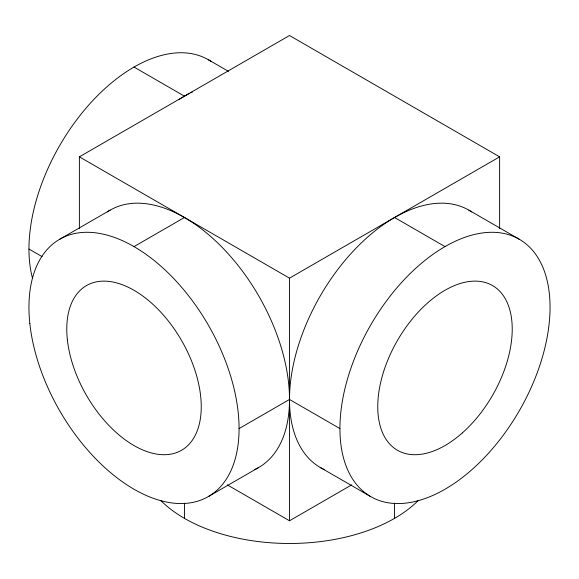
<?xml version="1.0" encoding="UTF-8"?>
<svg xmlns="http://www.w3.org/2000/svg" width="579" height="579" viewBox="0 0 579 579"><rect width="100%" height="100%" fill="white"/><g stroke="black" fill="none" stroke-linecap="round" stroke-linejoin="round"><path stroke-width="0.87" d="M79.381 228.727L79.381 156.837L289.5 35.522L499.619 156.837L499.619 228.727M59.724 239.25L110.148 210.134M134.01 246.611L184.44 217.494M79.381 156.837L289.5 278.152L499.619 156.837M239.069 428.576L289.5 399.459L339.931 428.576M208.302 496.594L258.726 467.477M227.243 484.833L289.5 520.774L351.757 484.833M208.302 59.709L228.473 71.355M468.852 210.134L519.276 239.25A148.579 85.779 -60 0 1 472.182 469.403A148.579 85.779 -60 0 1 343.506 395.11A148.579 85.779 -60 0 1 519.276 239.25M134.01 67.063L184.44 96.179M394.56 217.494L444.99 246.611M28.95 249.035L42.137 256.649M320.274 467.477L370.698 496.594M394.56 503.122L394.56 518.35M289.5 278.152L289.5 520.774M184.44 503.122L184.44 518.35M178.65 99.704A148.579 85.779 -60 0 1 189.29 93.508M190.904 92.676A148.579 85.779 -60 0 1 192.525 91.873M107.224 211.965A148.579 85.779 60 0 1 259.103 296.564A148.579 85.779 60 0 1 254.898 469.475M324.102 469.475A148.579 85.779 -60 0 1 319.897 296.564A148.579 85.779 -60 0 1 471.776 211.965M418.176 500.589A148.579 85.779 0 0 1 160.824 500.589M32.533 278.369A148.579 85.779 -60 0 1 83.318 111.385A148.579 85.779 -60 0 1 211.226 61.54M29.847 323.618A148.579 85.779 60 0 0 197.967 501.088A148.579 85.779 60 0 0 174.214 279.056A148.579 85.779 60 0 0 29.847 323.618M67.345 339.569A95.094 54.904 60 0 0 174.945 453.147A95.094 54.904 60 0 0 159.739 311.046A95.094 54.904 60 0 0 67.345 339.569M462.389 432.868A95.094 54.904 -60 0 0 492.534 285.57A95.094 54.904 -60 0 0 380.041 385.325A95.094 54.904 -60 0 0 462.389 432.868"/></g></svg>
